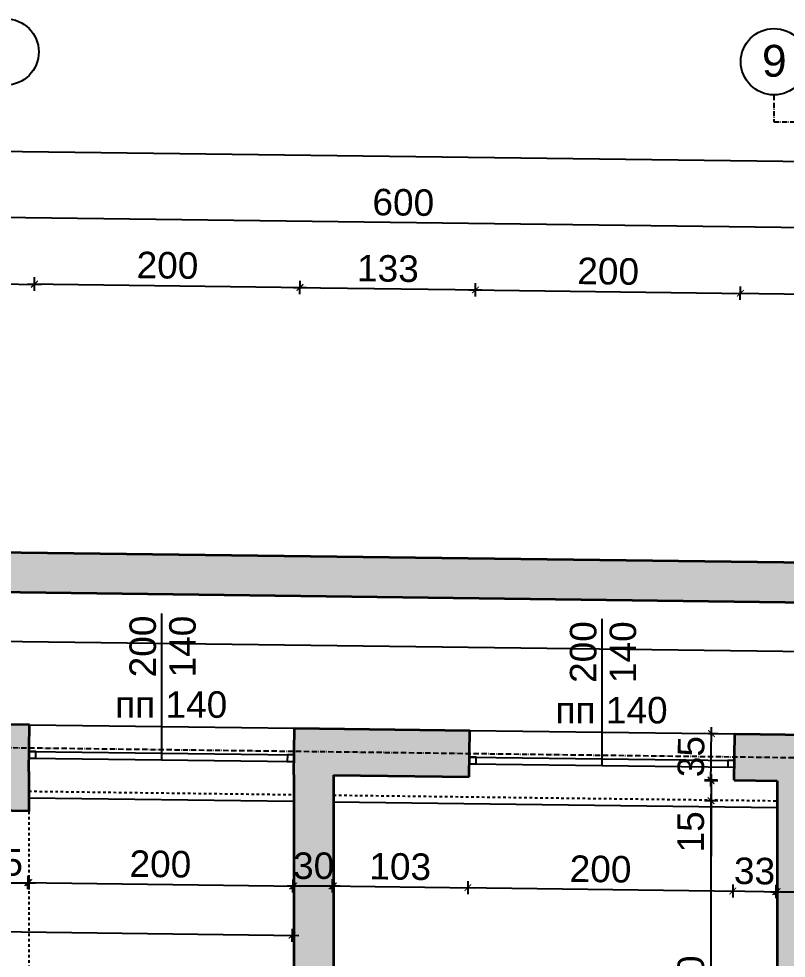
# Model space of a CAD drawing. Header units: inches. Extents: x -72385 to 39588, y -6525 to 66685.
# Drawn here: x -47775 to -47196, y 30894 to 31602 of the extents above; entities that cross this region are included whole.
import ezdxf

# ---------------------------------------------------------------- set-up
doc = ezdxf.new("R2010")
doc.units = ezdxf.units.IN
doc.header["$MEASUREMENT"] = 0
doc.linetypes.add('DashDot', pattern=[0.6, 0.4, -0.1, 0, -0.1])
doc.linetypes.add('Hidden', pattern=[0.4, 0.2, -0.2])
for name, color, linetype, lineweight in [('Изгледни линии', 253, 'Continuous', 25), ('Надписи коти външни', 252, 'Continuous', 25), ('Надписи коти вътрешни', 252, 'Continuous', 25), ('Надписи Оси', 252, 'Continuous', 25), ('Надписи прозорци', 252, 'Continuous', 25), ('Оси', 252, 'DashDot', 25), ('Прозорци', 251, 'Continuous', 25), ('Пунктир', 253, 'Hidden', 25), ('Разрезни линии', 7, 'Continuous', 35), ('Щрих стени', 254, 'Continuous', 25)]:
    doc.layers.add(name, color=color, linetype=linetype, lineweight=lineweight)
doc.styles.add('Arial Regular', font='arial.ttf')
doc.styles.get("Standard").update_dxf_attribs({"font": 'arial.ttf'})
doc.dimstyles.new('Annotative', dxfattribs={"dimscale": 0, "dimtxt": 20, "dimasz": 5, "dimexe": 5, "dimexo": 5, "dimgap": 5, "dimtad": 1, "dimdec": 0, "dimzin": 0, "dimdsep": 46, "dimtxsty": 'Standard', "dimblk": 'ARCHTICK', "dimcen": 5, "dimdle": 5, "dimadec": 0, "dimazin": 0, "dimtfac": 1, "dimtdec": 0, "dimtofl": 0, "dimtmove": 0, "dimatfit": 3, "dimldrblk": 'ARCHTICK', "dimfxl": 5, "dimfxlon": 1, "dimtolj": 1, "dimtzin": 0, "dimarcsym": 1})

# ---------------------------------------------------------------- blocks, each defined once
blk = doc.blocks.new('_ArchTick')
at = {"color": 0, "linetype": 'ByBlock', "const_width": 0.15}
blk.add_lwpolyline([(-0.5, -0.5), (0.5, 0.5)], dxfattribs=at)
blk = doc.blocks.new('*D148')
at = {"layer": 'Defpoints', "color": 0, "ltscale": 50, "transparency": 16777216}
for p in [(-48727.34, 31026.78), (-47567.34, 31012.01), (-47568.63, 30910.86)]:
    blk.add_point(p, dxfattribs=at)
at = {"layer": 'Надписи коти вътрешни', "color": 0, "lineweight": -2, "ltscale": 50, "transparency": 16777216}
for p, q in [((-48728.56, 30930.63), (-48728.69, 30920.63)), ((-48733.62, 30925.69), (-47563.63, 30910.8)), ((-47568.56, 30915.86), (-47568.69, 30905.86))]:
    blk.add_line(p, q, dxfattribs=at)
at = {"layer": 'Надписи коти вътрешни', "color": 0, "lineweight": -2, "ltscale": 50, "transparency": 16777216, "xscale": 5, "yscale": 5, "zscale": 5}
for p, rotation in [((-48728.63, 30925.63), 179.2706286525475), ((-47568.63, 30910.86), 359.2706286525474)]:
    blk.add_blockref('_ArchTick', p, dxfattribs=dict(at, rotation=rotation))
at = {"layer": 'Надписи коти вътрешни', "color": 0, "ltscale": 50, "transparency": 16777216, "insert": (-48148.43, 30933.46), "char_height": 20, "attachment_point": 5, "rotation": 359.27063}
blk.add_mtext('\\A1;1160', dxfattribs=at)
blk = doc.blocks.new('*D7132')
at = {"layer": 'Defpoints', "color": 0, "ltscale": 50, "transparency": 16777216}
for p in [(-47252.31, 31012.37), (-47202.34, 31012.37), (-47202.34, 30732.34)]:
    blk.add_point(p, dxfattribs=at)
at = {"layer": 'Надписи коти вътрешни', "color": 0, "lineweight": -2, "ltscale": 50, "transparency": 16777216}
for p, q in [((-47252.31, 30727.34), (-47252.31, 31017.37)), ((-47247.31, 31012.37), (-47257.31, 31012.37)), ((-47247.31, 30732.34), (-47257.31, 30732.34))]:
    blk.add_line(p, q, dxfattribs=at)
at = {"layer": 'Надписи коти вътрешни', "color": 0, "lineweight": -2, "ltscale": 50, "transparency": 16777216, "xscale": 5, "yscale": 5, "zscale": 5}
for p, rotation in [((-47252.31, 31012.37), 90), ((-47252.31, 30732.34), 270)]:
    blk.add_blockref('_ArchTick', p, dxfattribs=dict(at, rotation=rotation))
at = {"layer": 'Надписи коти вътрешни', "color": 0, "ltscale": 50, "transparency": 16777216, "insert": (-47267.52, 30872.36), "char_height": 20, "attachment_point": 5, "rotation": 90}
blk.add_mtext('\\A1;280', dxfattribs=at)
blk = doc.blocks.new('*D7133')
at = {"layer": 'Defpoints', "color": 0, "ltscale": 50, "transparency": 16777216}
for p in [(-47202.34, 31027.37), (-47252.31, 31012.37), (-47202.53, 31012.37)]:
    blk.add_point(p, dxfattribs=at)
at = {"layer": 'Надписи коти вътрешни', "color": 0, "lineweight": -2, "ltscale": 50, "transparency": 16777216}
for p, q in [((-47252.31, 31032.37), (-47252.31, 31012.37)), ((-47247.31, 31027.37), (-47257.31, 31027.37)), ((-47247.31, 31012.37), (-47257.31, 31012.37)), ((-47252.31, 31012.37), (-47252.31, 30970.45))]:
    blk.add_line(p, q, dxfattribs=at)
at = {"layer": 'Надписи коти вътрешни', "color": 0, "lineweight": -2, "ltscale": 50, "transparency": 16777216, "xscale": 5, "yscale": 5, "zscale": 5}
for p, rotation in [((-47252.31, 31027.37), 90), ((-47252.31, 31012.37), 270)]:
    blk.add_blockref('_ArchTick', p, dxfattribs=dict(at, rotation=rotation))
at = {"layer": 'Надписи коти вътрешни', "color": 0, "ltscale": 50, "transparency": 16777216, "insert": (-47267.52, 30988.91), "char_height": 20, "attachment_point": 5, "rotation": 90}
blk.add_mtext('\\A1;15', dxfattribs=at)
blk = doc.blocks.new('*D186')
at = {"layer": 'Defpoints', "color": 0, "ltscale": 50, "transparency": 16777216}
for p in [(-47802.34, 31005.01), (-47767.34, 31005.01), (-47767.34, 30950.5)]:
    blk.add_point(p, dxfattribs=at)
at = {"layer": 'Надписи коти вътрешни', "color": 0, "lineweight": -2, "ltscale": 50, "transparency": 16777216}
for p, q in [((-47802.34, 30955.5), (-47802.34, 30945.5)), ((-47767.34, 30955.5), (-47767.34, 30945.5)), ((-47807.34, 30950.5), (-47762.34, 30950.5))]:
    blk.add_line(p, q, dxfattribs=at)
at = {"layer": 'Надписи коти вътрешни', "color": 0, "lineweight": -2, "ltscale": 50, "transparency": 16777216, "xscale": 5, "yscale": 5, "zscale": 5, "rotation": 180}
blk.add_blockref('_ArchTick', (-47802.34, 30950.5), dxfattribs=at)
at = {"layer": 'Надписи коти вътрешни', "color": 0, "lineweight": -2, "ltscale": 50, "transparency": 16777216, "xscale": 5, "yscale": 5, "zscale": 5}
blk.add_blockref('_ArchTick', (-47767.34, 30950.5), dxfattribs=at)
at = {"layer": 'Надписи коти вътрешни', "color": 0, "ltscale": 50, "transparency": 16777216, "insert": (-47787.34, 30965.71), "char_height": 20, "attachment_point": 5}
blk.add_mtext('\\A1;35', dxfattribs=at)
blk = doc.blocks.new('*D188')
at = {"layer": 'Defpoints', "color": 0, "ltscale": 50, "transparency": 16777216}
for p in [(-47767.34, 31019.56), (-47567.34, 31017.01), (-47568.22, 30948.07)]:
    blk.add_point(p, dxfattribs=at)
at = {"layer": 'Надписи коти вътрешни', "color": 0, "lineweight": -2, "ltscale": 50, "transparency": 16777216}
for p, q in [((-47768.15, 30955.62), (-47768.28, 30945.62)), ((-47568.15, 30953.07), (-47568.28, 30943.07)), ((-47773.21, 30950.68), (-47563.22, 30948.01))]:
    blk.add_line(p, q, dxfattribs=at)
at = {"layer": 'Надписи коти вътрешни', "color": 0, "lineweight": -2, "ltscale": 50, "transparency": 16777216, "xscale": 5, "yscale": 5, "zscale": 5}
for p, rotation in [((-47768.22, 30950.62), 179.2706286525327), ((-47568.22, 30948.07), 359.2706286525327)]:
    blk.add_blockref('_ArchTick', p, dxfattribs=dict(at, rotation=rotation))
at = {"layer": 'Надписи коти вътрешни', "color": 0, "ltscale": 50, "transparency": 16777216, "insert": (-47668.02, 30964.55), "char_height": 20, "attachment_point": 5, "rotation": 359.27063}
blk.add_mtext('\\A1;200', dxfattribs=at)
blk = doc.blocks.new('*D7135')
at = {"layer": 'Defpoints', "color": 0, "ltscale": 50, "transparency": 16777216}
for p in [(-47537.34, 31031.63), (-47434.84, 31030.33), (-47435.9, 30946.81)]:
    blk.add_point(p, dxfattribs=at)
at = {"layer": 'Надписи коти вътрешни', "color": 0, "lineweight": -2, "ltscale": 50, "transparency": 16777216}
for p, q in [((-47538.34, 30953.11), (-47538.46, 30943.11)), ((-47435.84, 30951.81), (-47435.96, 30941.81)), ((-47543.4, 30948.18), (-47430.9, 30946.74))]:
    blk.add_line(p, q, dxfattribs=at)
at = {"layer": 'Надписи коти вътрешни', "color": 0, "lineweight": -2, "ltscale": 50, "transparency": 16777216, "xscale": 5, "yscale": 5, "zscale": 5}
for p, rotation in [((-47538.4, 30948.11), 179.2706286525573), ((-47435.9, 30946.81), 359.2706286525573)]:
    blk.add_blockref('_ArchTick', p, dxfattribs=dict(at, rotation=rotation))
at = {"layer": 'Надписи коти вътрешни', "color": 0, "ltscale": 50, "transparency": 16777216, "insert": (-47486.96, 30962.68), "char_height": 20, "attachment_point": 5, "rotation": 359.27063}
blk.add_mtext('\\A1;103', dxfattribs=at)
blk = doc.blocks.new('*D7136')
at = {"layer": 'Defpoints', "color": 0, "ltscale": 50, "transparency": 16777216}
for p in [(-47434.84, 31030.33), (-47234.84, 31027.78), (-47235.9, 30944.26)]:
    blk.add_point(p, dxfattribs=at)
at = {"layer": 'Надписи коти вътрешни', "color": 0, "lineweight": -2, "ltscale": 50, "transparency": 16777216}
for p, q in [((-47435.84, 30951.81), (-47435.96, 30941.81)), ((-47440.9, 30946.87), (-47230.9, 30944.2)), ((-47235.84, 30949.26), (-47235.96, 30939.26))]:
    blk.add_line(p, q, dxfattribs=at)
at = {"layer": 'Надписи коти вътрешни', "color": 0, "lineweight": -2, "ltscale": 50, "transparency": 16777216, "xscale": 5, "yscale": 5, "zscale": 5}
for p, rotation in [((-47435.9, 30946.81), 179.2706286525525), ((-47235.9, 30944.26), 359.2706286525525)]:
    blk.add_blockref('_ArchTick', p, dxfattribs=dict(at, rotation=rotation))
at = {"layer": 'Надписи коти вътрешни', "color": 0, "ltscale": 50, "transparency": 16777216, "insert": (-47335.71, 30960.75), "char_height": 20, "attachment_point": 5, "rotation": 359.27063}
blk.add_mtext('\\A1;200', dxfattribs=at)
blk = doc.blocks.new('*D7137')
at = {"layer": 'Defpoints', "color": 0, "ltscale": 50, "transparency": 16777216}
for p in [(-47234.84, 31027.78), (-47202.34, 31027.37), (-47203.4, 30943.85)]:
    blk.add_point(p, dxfattribs=at)
at = {"layer": 'Надписи коти вътрешни', "color": 0, "lineweight": -2, "ltscale": 50, "transparency": 16777216}
for p, q in [((-47240.9, 30944.33), (-47198.4, 30943.78)), ((-47235.84, 30949.26), (-47235.96, 30939.26)), ((-47203.34, 30948.85), (-47203.46, 30938.85))]:
    blk.add_line(p, q, dxfattribs=at)
at = {"layer": 'Надписи коти вътрешни', "color": 0, "lineweight": -2, "ltscale": 50, "transparency": 16777216, "xscale": 5, "yscale": 5, "zscale": 5}
for p, rotation in [((-47235.9, 30944.26), 179.2706286525498), ((-47203.4, 30943.85), 359.2706286525498)]:
    blk.add_blockref('_ArchTick', p, dxfattribs=dict(at, rotation=rotation))
at = {"layer": 'Надписи коти вътрешни', "color": 0, "ltscale": 50, "transparency": 16777216, "insert": (-47219.46, 30959.27), "char_height": 20, "attachment_point": 5, "rotation": 359.27063}
blk.add_mtext('\\A1;33', dxfattribs=at)
blk = doc.blocks.new('*D2810')
at = {"layer": 'Defpoints', "color": 0, "ltscale": 50, "transparency": 16777216}
for p in [(-51367.34, 31215.4), (-46569.84, 31154.33), (-46570.31, 31117.2)]:
    blk.add_point(p, dxfattribs=at)
at = {"layer": 'Надписи коти вътрешни', "color": 0, "lineweight": -2, "ltscale": 50, "transparency": 16777216}
for p, q in [((-51372.81, 31178.34), (-46565.31, 31117.14)), ((-51367.75, 31183.28), (-51367.87, 31173.28)), ((-46570.25, 31122.2), (-46570.37, 31112.2))]:
    blk.add_line(p, q, dxfattribs=at)
at = {"layer": 'Надписи коти вътрешни', "color": 0, "lineweight": -2, "ltscale": 50, "transparency": 16777216, "xscale": 5, "yscale": 5, "zscale": 5}
for p, rotation in [((-51367.81, 31178.28), 179.2706286525473), ((-46570.31, 31117.2), 359.2706286525473)]:
    blk.add_blockref('_ArchTick', p, dxfattribs=dict(at, rotation=rotation))
at = {"layer": 'Надписи коти вътрешни', "color": 0, "ltscale": 50, "transparency": 16777216, "insert": (-48968.87, 31162.95), "char_height": 20, "attachment_point": 5, "rotation": 359.27063}
blk.add_mtext('\\A1;4798', dxfattribs=at)
blk = doc.blocks.new('*D5952')
at = {"layer": 'Defpoints', "color": 0, "ltscale": 50, "transparency": 16777216}
for p in [(-47763.1, 31402.04), (-47834.39, 31070.42), (-47767.34, 31069.57)]:
    blk.add_point(p, dxfattribs=at)
at = {"layer": 'Надписи коти външни', "color": 0, "lineweight": -2, "ltscale": 50, "transparency": 16777216}
for p, q in [((-47830.22, 31397.89), (-47830.1, 31407.89)), ((-47763.17, 31397.04), (-47763.04, 31407.04)), ((-47835.16, 31402.96), (-47758.11, 31401.97))]:
    blk.add_line(p, q, dxfattribs=at)
at = {"layer": 'Надписи коти външни', "color": 0, "lineweight": -2, "ltscale": 50, "transparency": 16777216, "xscale": 5, "yscale": 5, "zscale": 5}
for p, rotation in [((-47830.16, 31402.89), 179.270628652566), ((-47763.1, 31402.04), 359.270628652566)]:
    blk.add_blockref('_ArchTick', p, dxfattribs=dict(at, rotation=rotation))
at = {"layer": 'Надписи коти външни', "color": 0, "ltscale": 50, "transparency": 16777216, "insert": (-47796.44, 31417.68), "char_height": 20, "attachment_point": 5, "rotation": 359.27063}
blk.add_mtext('\\A1;67', dxfattribs=at)
blk = doc.blocks.new('*D5953')
at = {"layer": 'Defpoints', "color": 0, "ltscale": 50, "transparency": 16777216}
for p in [(-47562.66, 31399.75), (-47767.34, 31069.57), (-47566.89, 31067.01)]:
    blk.add_point(p, dxfattribs=at)
at = {"layer": 'Надписи коти външни', "color": 0, "lineweight": -2, "ltscale": 50, "transparency": 16777216}
for p, q in [((-47763.17, 31397.3), (-47763.04, 31407.3)), ((-47768.1, 31402.36), (-47557.66, 31399.68)), ((-47562.72, 31394.75), (-47562.59, 31404.74))]:
    blk.add_line(p, q, dxfattribs=at)
at = {"layer": 'Надписи коти външни', "color": 0, "lineweight": -2, "ltscale": 50, "transparency": 16777216, "xscale": 5, "yscale": 5, "zscale": 5}
for p, rotation in [((-47763.1, 31402.3), 179.2706286525433), ((-47562.66, 31399.75), 359.2706286525433)]:
    blk.add_blockref('_ArchTick', p, dxfattribs=dict(at, rotation=rotation))
at = {"layer": 'Надписи коти външни', "color": 0, "ltscale": 50, "transparency": 16777216, "insert": (-47662.69, 31416.23), "char_height": 20, "attachment_point": 5, "rotation": 359.27063}
blk.add_mtext('\\A1;200', dxfattribs=at)
blk = doc.blocks.new('*D5954')
at = {"layer": 'Defpoints', "color": 0, "ltscale": 50, "transparency": 16777216}
for p in [(-47430.16, 31397.8), (-47566.89, 31067.01), (-47434.39, 31065.33)]:
    blk.add_point(p, dxfattribs=at)
at = {"layer": 'Надписи коти външни', "color": 0, "lineweight": -2, "ltscale": 50, "transparency": 16777216}
for p, q in [((-47567.66, 31399.55), (-47425.16, 31397.74)), ((-47562.72, 31394.49), (-47562.6, 31404.49)), ((-47430.22, 31392.8), (-47430.1, 31402.8))]:
    blk.add_line(p, q, dxfattribs=at)
at = {"layer": 'Надписи коти външни', "color": 0, "lineweight": -2, "ltscale": 50, "transparency": 16777216, "xscale": 5, "yscale": 5, "zscale": 5}
for p, rotation in [((-47562.66, 31399.49), 179.2706286525502), ((-47430.16, 31397.8), 359.2706286525501)]:
    blk.add_blockref('_ArchTick', p, dxfattribs=dict(at, rotation=rotation))
at = {"layer": 'Надписи коти външни', "color": 0, "ltscale": 50, "transparency": 16777216, "insert": (-47496.22, 31413.86), "char_height": 20, "attachment_point": 5, "rotation": 359.27063}
blk.add_mtext('\\A1;133', dxfattribs=at)
blk = doc.blocks.new('*D5955')
at = {"layer": 'Defpoints', "color": 0, "ltscale": 50, "transparency": 16777216}
for p in [(-47230.16, 31395.25), (-47434.39, 31065.33), (-47234.39, 31062.78)]:
    blk.add_point(p, dxfattribs=at)
at = {"layer": 'Надписи коти външни', "color": 0, "lineweight": -2, "ltscale": 50, "transparency": 16777216}
for p, q in [((-47435.16, 31397.86), (-47225.16, 31395.19)), ((-47430.22, 31392.8), (-47430.1, 31402.8)), ((-47230.22, 31390.25), (-47230.1, 31400.25))]:
    blk.add_line(p, q, dxfattribs=at)
at = {"layer": 'Надписи коти външни', "color": 0, "lineweight": -2, "ltscale": 50, "transparency": 16777216, "xscale": 5, "yscale": 5, "zscale": 5}
for p, rotation in [((-47430.16, 31397.8), 179.2706286525421), ((-47230.16, 31395.25), 359.2706286525421)]:
    blk.add_blockref('_ArchTick', p, dxfattribs=dict(at, rotation=rotation))
at = {"layer": 'Надписи коти външни', "color": 0, "ltscale": 50, "transparency": 16777216, "insert": (-47329.97, 31411.74), "char_height": 20, "attachment_point": 5, "rotation": 359.27063}
blk.add_mtext('\\A1;200', dxfattribs=at)
blk = doc.blocks.new('*D5956')
at = {"layer": 'Defpoints', "color": 0, "ltscale": 50, "transparency": 16777216}
for p in [(-47100.16, 31393.6), (-47234.39, 31062.78), (-47104.39, 31061.13)]:
    blk.add_point(p, dxfattribs=at)
at = {"layer": 'Надписи коти външни', "color": 0, "lineweight": -2, "ltscale": 50, "transparency": 16777216}
for p, q in [((-47230.22, 31390.25), (-47230.1, 31400.25)), ((-47100.22, 31388.6), (-47100.1, 31398.6)), ((-47235.16, 31395.32), (-47095.16, 31393.53))]:
    blk.add_line(p, q, dxfattribs=at)
at = {"layer": 'Надписи коти външни', "color": 0, "lineweight": -2, "ltscale": 50, "transparency": 16777216, "xscale": 5, "yscale": 5, "zscale": 5}
for p, rotation in [((-47230.16, 31395.25), 179.2706286525928), ((-47100.16, 31393.6), 359.2706286525927)]:
    blk.add_blockref('_ArchTick', p, dxfattribs=dict(at, rotation=rotation))
at = {"layer": 'Надписи коти външни', "color": 0, "ltscale": 50, "transparency": 16777216, "insert": (-47164.97, 31409.64), "char_height": 20, "attachment_point": 5, "rotation": 359.27063}
blk.add_mtext('\\A1;130', dxfattribs=at)
blk = doc.blocks.new('*D5982')
at = {"layer": 'Defpoints', "color": 0, "ltscale": 50, "transparency": 16777216}
for p in [(-47784.84, 31452.32), (-47784.84, 31452.32), (-47184.84, 31444.68)]:
    blk.add_point(p, dxfattribs=at)
at = {"layer": 'Надписи коти външни', "color": 0, "lineweight": -2, "ltscale": 50, "transparency": 16777216}
for p, q in [((-47179.84, 31444.62), (-47789.84, 31452.38)), ((-47784.84, 31452.32), (-47784.9, 31447.32)), ((-47184.84, 31444.68), (-47184.9, 31439.68))]:
    blk.add_line(p, q, dxfattribs=at)
at = {"layer": 'Надписи коти външни', "color": 0, "lineweight": -2, "ltscale": 50, "transparency": 16777216, "xscale": 5, "yscale": 5, "zscale": 5}
for p, rotation in [((-47784.84, 31452.32), 179.270628652547), ((-47184.84, 31444.68), 359.2706286525469)]:
    blk.add_blockref('_ArchTick', p, dxfattribs=dict(at, rotation=rotation))
at = {"layer": 'Надписи коти външни', "color": 0, "ltscale": 50, "transparency": 16777216, "insert": (-47484.64, 31463.71), "char_height": 20, "attachment_point": 5, "rotation": 359.27063}
blk.add_mtext('\\A1;600', dxfattribs=at)
blk = doc.blocks.new('*D5961')
at = {"layer": 'Defpoints', "color": 0, "ltscale": 50, "transparency": 16777216}
for p in [(-40216.83, 31405.98), (-52317.34, 31127.49), (-40222.34, 30973.51)]:
    blk.add_point(p, dxfattribs=at)
at = {"layer": 'Надписи коти външни', "color": 0, "lineweight": -2, "ltscale": 50, "transparency": 16777216}
for p, q in [((-52311.9, 31554.95), (-52311.77, 31564.95)), ((-52316.83, 31560.02), (-40211.83, 31405.91)), ((-40216.9, 31400.98), (-40216.77, 31410.98))]:
    blk.add_line(p, q, dxfattribs=at)
at = {"layer": 'Надписи коти външни', "color": 0, "lineweight": -2, "ltscale": 50, "transparency": 16777216, "xscale": 5, "yscale": 5, "zscale": 5}
for p, rotation in [((-52311.83, 31559.95), 179.2706286525472), ((-40216.83, 31405.98), 359.2706286525473)]:
    blk.add_blockref('_ArchTick', p, dxfattribs=dict(at, rotation=rotation))
at = {"layer": 'Надписи коти външни', "color": 0, "ltscale": 50, "transparency": 16777216, "insert": (-46264.14, 31498.18), "char_height": 20, "attachment_point": 5, "rotation": 359.27063}
blk.add_mtext('\\A1;12095', dxfattribs=at)
blk = doc.blocks.new('*D7134')
at = {"layer": 'Defpoints', "color": 0, "ltscale": 10, "transparency": 16777216}
for p in [(-47567.34, 31031.63), (-47537.34, 31031.63), (-47567.34, 30948.01)]:
    blk.add_point(p, dxfattribs=at)
at = {"layer": 'Надписи коти вътрешни', "color": 0, "lineweight": -2, "ltscale": 10, "transparency": 16777216}
for p, q in [((-47567.34, 30953.01), (-47567.34, 30943.01)), ((-47537.34, 30953.01), (-47537.34, 30943.01)), ((-47532.34, 30948.01), (-47572.34, 30948.01))]:
    blk.add_line(p, q, dxfattribs=at)
at = {"layer": 'Надписи коти вътрешни', "color": 0, "lineweight": -2, "ltscale": 10, "transparency": 16777216, "xscale": 5, "yscale": 5, "zscale": 5, "rotation": 180}
blk.add_blockref('_ArchTick', (-47567.34, 30948.01), dxfattribs=at)
at = {"layer": 'Надписи коти вътрешни', "color": 0, "lineweight": -2, "ltscale": 10, "transparency": 16777216, "xscale": 5, "yscale": 5, "zscale": 5}
blk.add_blockref('_ArchTick', (-47537.34, 30948.01), dxfattribs=at)
at = {"layer": 'Надписи коти вътрешни', "color": 0, "ltscale": 10, "transparency": 16777216, "insert": (-47552.34, 30963.23), "char_height": 20, "attachment_point": 5}
blk.add_mtext('\\A1;30', dxfattribs=at)
blk = doc.blocks.new('*D7138')
at = {"layer": 'Defpoints', "color": 0, "ltscale": 10, "transparency": 16777216}
for p in [(-47139.84, 30943.78), (-47202.34, 30934.43), (-47139.84, 30934.43)]:
    blk.add_point(p, dxfattribs=at)
at = {"layer": 'Надписи коти вътрешни', "color": 0, "lineweight": -2, "ltscale": 10, "transparency": 16777216}
for p, q in [((-47202.34, 30939.43), (-47202.34, 30948.78)), ((-47139.84, 30939.43), (-47139.84, 30948.78)), ((-47207.34, 30943.78), (-47134.84, 30943.78))]:
    blk.add_line(p, q, dxfattribs=at)
at = {"layer": 'Надписи коти вътрешни', "color": 0, "lineweight": -2, "ltscale": 10, "transparency": 16777216, "xscale": 5, "yscale": 5, "zscale": 5, "rotation": 180}
blk.add_blockref('_ArchTick', (-47202.34, 30943.78), dxfattribs=at)
at = {"layer": 'Надписи коти вътрешни', "color": 0, "lineweight": -2, "ltscale": 10, "transparency": 16777216, "xscale": 5, "yscale": 5, "zscale": 5}
blk.add_blockref('_ArchTick', (-47139.84, 30943.78), dxfattribs=at)
at = {"layer": 'Надписи коти вътрешни', "color": 0, "ltscale": 10, "transparency": 16777216, "insert": (-47171.09, 30959), "char_height": 20, "attachment_point": 5}
blk.add_mtext('\\A1;63', dxfattribs=at)
blk = doc.blocks.new('*D7268')
at = {"layer": 'Defpoints', "color": 0, "ltscale": 10, "transparency": 16777216}
for p in [(-47251.92, 31063), (-47234.39, 31062.78), (-47234.84, 31027.78)]:
    blk.add_point(p, dxfattribs=at)
at = {"layer": 'Надписи коти вътрешни', "color": 0, "lineweight": -2, "ltscale": 10, "transparency": 16777216}
for p, q in [((-47252.43, 31023.01), (-47251.85, 31068)), ((-47246.92, 31062.94), (-47256.92, 31063.07)), ((-47247.36, 31027.94), (-47257.36, 31028.07))]:
    blk.add_line(p, q, dxfattribs=at)
at = {"layer": 'Надписи коти вътрешни', "color": 0, "lineweight": -2, "ltscale": 10, "transparency": 16777216, "xscale": 5, "yscale": 5, "zscale": 5}
for p, rotation in [((-47251.92, 31063), 89.27062865254308), ((-47252.36, 31028.01), 269.2706286525431)]:
    blk.add_blockref('_ArchTick', p, dxfattribs=dict(at, rotation=rotation))
at = {"layer": 'Надписи коти вътрешни', "color": 0, "ltscale": 10, "transparency": 16777216, "insert": (-47267.36, 31045.7), "char_height": 20, "attachment_point": 5, "rotation": 89.27063}
blk.add_mtext('\\A1;35', dxfattribs=at)

msp = doc.modelspace()

# ---------------------------------------------------------------- hatches: boundary and pattern name
at = {"layer": 'Щрих стени', "ltscale": 10}
h = msp.add_hatch(color=256, dxfattribs=at)
h.dxf.hatch_style = 1
h.paths.add_polyline_path([(-46539.84, 31183.95), (-51397.34, 31245.79), (-51397.34, 31115.78), (-51367.34, 31115.4), (-51367.34, 31215.4), (-46569.84, 31154.33), (-46569.84, 31074.32), (-46539.84, 31073.94)])
h = msp.add_hatch(color=256, dxfattribs=at)
h.dxf.hatch_style = 1
h.paths.add_polyline_path([(-46804.39, 31057.31), (-46904.39, 31058.58), (-46904.84, 31023.58), (-46804.84, 31022.31)])
h.paths.add_polyline_path([(-47104.39, 31061.13), (-47234.39, 31062.78), (-47234.84, 31027.78), (-47202.34, 31027.37), (-47202.34, 30732.34), (-47431.96, 30735.27), (-47432.34, 30705.27), (-47202.34, 30702.34), (-47202.34, 30642.34), (-47139.84, 30642.34), (-47139.84, 30996.57), (-47137.34, 30996.54), (-47137.34, 31026.54), (-47104.84, 31026.13)])
h.paths.add_polyline_path([(-47434.39, 31065.33), (-47566.89, 31067.01), (-47567.34, 31032.02), (-47567.34, 30612.04), (-47537.34, 30612.04), (-47537.34, 30706.61), (-47512.34, 30706.29), (-47511.96, 30736.29), (-47537.34, 30736.61), (-47537.34, 31031.63), (-47434.84, 31030.33)], flags=17)
h.paths.add_polyline_path([(-47766.88, 31069.56), (-47834.39, 31070.42), (-47834.84, 31035.42), (-47802.34, 31035.01), (-47802.34, 31005.01), (-47767.34, 31004.56), (-47767.34, 31034.56)], flags=17)
h.paths.add_polyline_path([(-48034.39, 31072.96), (-48134.39, 31074.24), (-48134.84, 31039.24), (-48034.84, 31037.97)], flags=17)
h.paths.add_polyline_path([(-48334.39, 31076.78), (-48434.39, 31078.06), (-48434.84, 31043.06), (-48402.34, 31042.65), (-48402.34, 31012.64), (-48367.34, 31012.2), (-48367.34, 31042.2), (-48334.84, 31041.79)], flags=17)
h.paths.add_polyline_path([(-48634.39, 31080.6), (-48761.72, 31082.22), (-48762.16, 31047.23), (-48757.34, 31047.17), (-48757.34, 30777.14), (-48727.34, 30777.14), (-48727.34, 30791.76), (-48622.34, 30790.43), (-48622.34, 30650.41), (-48727.34, 30651.75), (-48727.34, 30697.14), (-48757.34, 30697.14), (-48757.34, 30652.13), (-48807.34, 30652.77), (-48807.72, 30622.77), (-48639.84, 30620.63), (-48639.84, 30450.62), (-48982.34, 30454.98), (-48982.34, 30515.81), (-49047.34, 30515.81), (-49047.34, 30385.8), (-49017.34, 30385.8), (-49017.34, 30425.42), (-47202.34, 30402.32), (-47202.34, 30392.32), (-47139.84, 30392.32), (-47139.84, 30444.03), (-47109.84, 30443.64), (-47109.84, 30473.65), (-47139.84, 30474.03), (-47139.84, 30542.33), (-47202.34, 30542.33), (-47202.34, 30432.32), (-47537.34, 30436.58), (-47537.34, 30512.04), (-47567.34, 30512.04), (-47567.34, 30436.97), (-47752.34, 30439.32), (-47752.34, 30504.33), (-47817.34, 30505.15), (-47817.34, 30470.15), (-47837.34, 30470.41), (-47837.34, 30440.4), (-48352.34, 30446.96), (-48352.34, 30511.97), (-48417.34, 30512.79), (-48417.34, 30447.79), (-48609.84, 30450.24), (-48609.84, 30820.27), (-48727.34, 30821.76), (-48727.34, 31046.78), (-48634.84, 31045.61)])
h.paths.add_polyline_path([(-48887.34, 30653.79), (-48967.34, 30654.81), (-48967.34, 31049.84), (-48962.15, 31049.77), (-48961.7, 31084.77), (-49034.39, 31085.7), (-49034.84, 31050.7), (-49022.34, 31050.54), (-49022.34, 31020.54), (-48997.34, 31020.22), (-48997.34, 30655.19), (-49047.34, 30655.82), (-49047.34, 30615.82), (-48982.34, 30615.82), (-48982.34, 30624.99), (-48887.72, 30623.79)])
h.paths.add_polyline_path([(-49234.38, 31088.24), (-49334.39, 31089.51), (-49334.84, 31054.52), (-49234.82, 31053.24)])
h.paths.add_polyline_path([(-49534.38, 31092.06), (-49634.39, 31093.33), (-49634.84, 31058.34), (-49602.34, 31057.92), (-49602.34, 31027.92), (-49567.34, 31027.47), (-49567.34, 31057.48), (-49534.82, 31057.06)])
h.paths.add_polyline_path([(-49834.38, 31095.88), (-49934.39, 31097.15), (-49934.84, 31062.16), (-49834.82, 31060.88)])
h.paths.add_polyline_path([(-49552.34, 30522.24), (-49617.34, 30523.07), (-49617.34, 30503.07), (-49637.34, 30503.32), (-49637.34, 30453.32), (-49617.34, 30453.06), (-49617.34, 30433.06), (-49552.34, 30432.23)])

# ---------------------------------------------------------------- linework, layer by layer
at = {"layer": 'Изгледни линии', "ltscale": 50}
for p, q in [((-47766.88, 31069.56), (-47566.89, 31067.01)), ((-47434.39, 31065.33), (-47234.41, 31062.78)), ((-47767.34, 31014.56), (-47567.34, 31012.01)), ((-47537.34, 31011.63), (-47202.34, 31007.37))]:
    msp.add_line(p, q, dxfattribs=at)
at = {"layer": 'Надписи Оси', "ltscale": 50}
for centre in [(-47784.84, 31577.33), (-47204.84, 31569.94)]:
    msp.add_circle(centre, 25, dxfattribs=at)
at = {"layer": 'Надписи прозорци', "ltscale": 50}
for p, q in [((-47666.88, 31043.28), (-47666.88, 31153.75)), ((-47334.4, 31039.05), (-47334.4, 31149.51))]:
    msp.add_line(p, q, dxfattribs=at)
at = {"layer": 'Оси', "ltscale": 10}
msp.add_line((-39839.84, 30951.14), (-52799.84, 31116.13), dxfattribs=at)
msp.add_lwpolyline([(-47204.84, 31544.94), (-47204.84, 31524.68), (-47184.84, 31524.42), (-47184.84, 28764.72), (-47204.84, 28764.97), (-47204.84, 28744.72)], dxfattribs=at)
at = {"layer": 'Прозорци', "ltscale": 50}
for p, q in [((-47767.19, 31044.56), (-47567.21, 31042.02)), ((-47767.13, 31049.56), (-47567.15, 31047.01)), ((-47434.65, 31045.33), (-47234.66, 31042.78)), ((-47434.71, 31040.33), (-47234.73, 31037.78))]:
    msp.add_line(p, q, dxfattribs=at)
for points in [[(-47767.19, 31044.56), (-47762.19, 31044.5), (-47762.13, 31049.5), (-47767.13, 31049.56), (-47767.19, 31044.56)], [(-47572.21, 31042.08), (-47567.21, 31042.02), (-47567.15, 31047.01), (-47572.15, 31047.08), (-47572.21, 31042.08)], [(-47434.71, 31040.33), (-47429.71, 31040.26), (-47429.65, 31045.26), (-47434.65, 31045.33), (-47434.71, 31040.33)], [(-47239.73, 31037.85), (-47234.73, 31037.78), (-47234.66, 31042.78), (-47239.66, 31042.85), (-47239.73, 31037.85)]]:
    msp.add_lwpolyline(points, dxfattribs=at)
at = {"layer": 'Пунктир', "ltscale": 10}
for p, q in [((-47767.34, 31019.56), (-47567.34, 31017.01)), ((-47537.34, 31016.63), (-47202.34, 31012.37)), ((-47767.34, 31012.2), (-47767.34, 30504.52))]:
    msp.add_line(p, q, dxfattribs=at)
at = {"layer": 'Разрезни линии', "ltscale": 50}
for p, q in [((-51397.34, 31245.79), (-46539.84, 31183.95)), ((-51367.34, 31215.4), (-46569.84, 31154.33)), ((-47766.88, 31069.56), (-47834.39, 31070.42)), ((-47767.34, 31034.56), (-47766.88, 31069.56)), ((-47567.34, 31032.02), (-47566.89, 31067.01)), ((-47566.89, 31067.01), (-47434.39, 31065.33)), ((-47434.84, 31030.33), (-47434.39, 31065.33)), ((-47234.84, 31027.78), (-47234.39, 31062.78)), ((-47234.39, 31062.78), (-47104.39, 31061.13)), ((-47767.34, 31034.56), (-47767.34, 31004.56)), ((-47567.34, 31032.02), (-47567.34, 30612.04)), ((-47537.34, 31031.63), (-47434.84, 31030.33)), ((-47537.34, 31031.63), (-47537.34, 30736.61)), ((-47234.84, 31027.78), (-47202.34, 31027.37)), ((-47202.34, 31027.37), (-47202.34, 30732.34)), ((-47767.34, 31004.56), (-47802.34, 31005.01))]:
    msp.add_line(p, q, dxfattribs=at)

# ---------------------------------------------------------------- texts
at = {"layer": 'Надписи Оси', "ltscale": 100, "insert": (-47218.16, 31582.65), "char_height": 24, "width": 27.2128, "attachment_point": 1, "style": 'Arial Regular'}
msp.add_mtext('\\pxqc;9', dxfattribs=at)
at = {"layer": 'Надписи прозорци', "ltscale": 100, "char_height": 20, "width": 180.4891, "attachment_point": 1, "rotation": 90, "style": 'Arial Regular'}
for s, insert in [('200', (-47691.4, 31105.46)), ('140', (-47661.4, 31105.37)), ('200', (-47358.91, 31101.22)), ('140', (-47328.91, 31101.14))]:
    msp.add_mtext(s, dxfattribs=dict(at, insert=insert))
at = {"layer": 'Надписи прозорци', "ltscale": 100, "char_height": 20, "width": 180.4891, "attachment_point": 1, "style": 'Arial Regular'}
for insert in [(-47702.2, 31094.94), (-47369.71, 31090.71)]:
    msp.add_mtext('пп 140', dxfattribs=dict(at, insert=insert))

# ---------------------------------------------------------------- dimensions: what is measured, and where the dimension line sits
at = {"layer": 'Надписи коти външни', "ltscale": 50}
dim = msp.add_aligned_dim(p1=(-52317.34, 31127.49), p2=(-40222.34, 30973.51), distance=432.5, text='12095', dimstyle='Annotative', override={"dimscale": 0, "dimtix": 0, "dimtofl": 0, "dimtmove": 0, "dimatfit": 3}, dxfattribs=at)
dim.commit()
dim.dimension.update_dxf_attribs({"geometry": '*D5961', "text_midpoint": (-46264.14, 31498.18)})
for p1, p2, distance, picture, middle in [((-47184.84, 31444.68), (-47784.84, 31452.32), 0, '*D5982', (-47484.64, 31463.71)), ((-47767.34, 31069.57), (-47566.89, 31067.01), 332.76, '*D5953', (-47662.69, 31416.23)), ((-47434.39, 31065.33), (-47234.39, 31062.78), 332.5, '*D5955', (-47329.97, 31411.74)), ((-47234.39, 31062.78), (-47104.39, 31061.13), 332.5, '*D5956', (-47164.97, 31409.64))]:
    dim = msp.add_aligned_dim(p1=p1, p2=p2, distance=distance, dimstyle='Annotative', override={"dimscale": 0, "dimtix": 0, "dimtofl": 0, "dimtmove": 0, "dimatfit": 3}, dxfattribs=at)
    dim.commit()
    dim.dimension.update_dxf_attribs({"geometry": picture, "text_midpoint": middle})
for base, p1, p2, picture, middle in [((-47763.1, 31402.04), (-47834.39, 31070.42), (-47767.34, 31069.57), '*D5952', (-47796.63, 31402.46)), ((-47430.16, 31397.8), (-47566.89, 31067.01), (-47434.39, 31065.33), '*D5954', (-47496.41, 31398.64))]:
    dim = msp.add_linear_dim(base=base, p1=p1, p2=p2, angle=359.27063, dimstyle='Annotative', override={"dimscale": 0, "dimtix": 0, "dimtofl": 0, "dimtmove": 0, "dimatfit": 3}, dxfattribs=at)
    dim.commit()
    dim.dimension.update_dxf_attribs({"geometry": picture, "text_midpoint": middle, "dimtype": 129})
at = {"layer": 'Надписи коти вътрешни', "ltscale": 50}
for p1, p2, distance, picture, middle in [((-51367.34, 31215.4), (-46569.84, 31154.33), -37.13, '*D2810', (-48968.87, 31162.95)), ((-47537.34, 31031.63), (-47434.84, 31030.33), -83.53, '*D7135', (-47486.96, 30962.68)), ((-47434.84, 31030.33), (-47234.84, 31027.78), -83.53, '*D7136', (-47335.71, 30960.75)), ((-48727.34, 31026.78), (-47567.34, 31012.01), -101.16, '*D148', (-48148.43, 30933.46)), ((-47767.34, 31019.56), (-47567.34, 31017.01), -68.95, '*D188', (-47668.02, 30964.55))]:
    dim = msp.add_aligned_dim(p1=p1, p2=p2, distance=distance, dimstyle='Annotative', override={"dimscale": 0, "dimtix": 0, "dimtofl": 0, "dimtmove": 0, "dimatfit": 3}, dxfattribs=at)
    dim.commit()
    dim.dimension.update_dxf_attribs({"geometry": picture, "text_midpoint": middle})
at = {"layer": 'Надписи коти вътрешни', "ltscale": 10}
for base, p1, p2, angle, picture, middle in [((-47251.92, 31063), (-47234.84, 31027.78), (-47234.39, 31062.78), 89.27063, '*D7268', (-47252.14, 31045.5)), ((-47567.34, 30948.01), (-47537.34, 31031.63), (-47567.34, 31031.63), 180, '*D7134', (-47552.34, 30948.01))]:
    dim = msp.add_linear_dim(base=base, p1=p1, p2=p2, angle=angle, dimstyle='Annotative', override={"dimscale": 0, "dimtix": 0, "dimtofl": 0, "dimtmove": 0, "dimatfit": 3}, dxfattribs=at)
    dim.commit()
    dim.dimension.update_dxf_attribs({"geometry": picture, "text_midpoint": middle, "dimtype": 129})
at = {"layer": 'Надписи коти вътрешни', "ltscale": 50}
for p1, p2, picture, middle in [((-47202.34, 31027.37), (-47202.53, 31012.37), '*D7133', (-47267.52, 30988.91)), ((-47202.34, 30732.34), (-47202.34, 31012.37), '*D7132', (-47267.52, 30872.36))]:
    dim = msp.add_linear_dim(base=(-47252.31, 31012.37), p1=p1, p2=p2, angle=90, dimstyle='Annotative', override={"dimscale": 0, "dimtix": 0, "dimtofl": 0, "dimtmove": 0, "dimatfit": 3}, dxfattribs=at)
    dim.commit()
    dim.dimension.update_dxf_attribs({"geometry": picture, "text_midpoint": middle})
dim = msp.add_linear_dim(base=(-47203.4, 30943.85), p1=(-47234.84, 31027.78), p2=(-47202.34, 31027.37), angle=359.27063, dimstyle='Annotative', override={"dimscale": 0, "dimtix": 0, "dimtofl": 0, "dimtmove": 0, "dimatfit": 3}, dxfattribs=at)
dim.commit()
dim.dimension.update_dxf_attribs({"geometry": '*D7137', "text_midpoint": (-47219.65, 30944.06), "dimtype": 129})
dim = msp.add_linear_dim(base=(-47767.34, 30950.5), p1=(-47802.34, 31005.01), p2=(-47767.34, 31005.01), dimstyle='Annotative', override={"dimscale": 0, "dimtix": 0, "dimtofl": 0, "dimtmove": 0, "dimatfit": 3}, dxfattribs=at)
dim.commit()
dim.dimension.update_dxf_attribs({"geometry": '*D186', "text_midpoint": (-47787.34, 30950.5), "dimtype": 128})
at = {"layer": 'Надписи коти вътрешни', "ltscale": 10}
dim = msp.add_aligned_dim(p1=(-47202.33731907, 30934.42928908), p2=(-47139.83731907, 30934.42928908), distance=9.35536383, dimstyle='Annotative', override={"dimscale": 0, "dimtix": 0, "dimtofl": 0, "dimtmove": 0, "dimatfit": 3}, dxfattribs=at)
dim.commit()
dim.dimension.update_dxf_attribs({"geometry": '*D7138', "text_midpoint": (-47171.08731907, 30959.00293395)})

doc.saveas('drawing.dxf')
